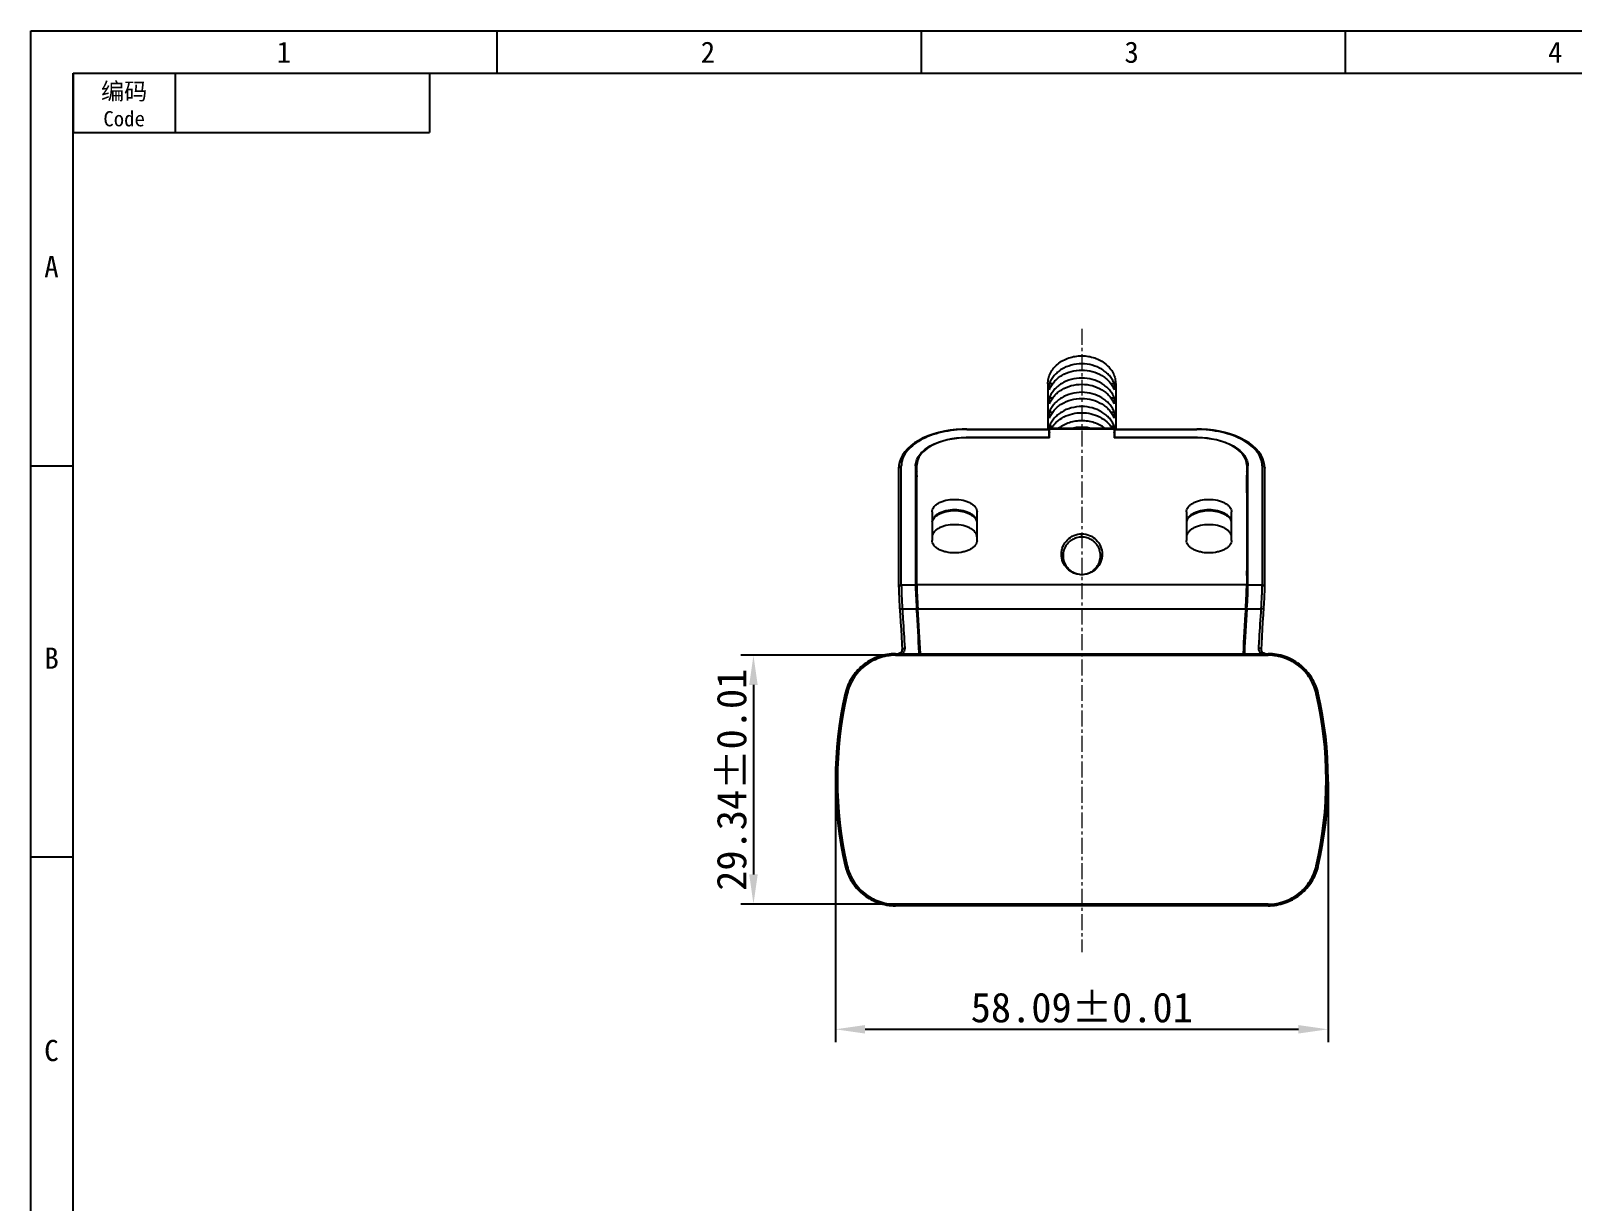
# Model space of a CAD drawing. Extents: x 5 to 415, y 5 to 292.
# Drawn here: x 5 to 186.7, y 154 to 292 of the extents above; entities that cross this region are included whole.
import ezdxf

# ---------------------------------------------------------------- set-up
doc = ezdxf.new("R2010")
doc.units = 0
doc.header["$PDMODE"] = 3
doc.header["$PDSIZE"] = 0.3125
doc.linetypes.add('CENTER', pattern=[0.6, 0.375, -0.075, 0.075, -0.075])
doc.layers.get('0').update_dxf_attribs({"linetype": 'CONTINUOUS'})
doc.layers.get('Defpoints').update_dxf_attribs({"linetype": 'CONTINUOUS'})
for name, color, linetype in [('DRW0001_DXF_FORMAT', 7, 'CONTINUOUS'), ('JCHT35K24A-上DXF_CONTINUOUS_LINE', 7, 'CONTINUOUS'), ('JCHT35K24A-下DXF_CONTINUOUS_LINE', 7, 'CONTINUOUS'), ('JCHT35K24A-按DXF_CONTINUOUS_LINE', 7, 'CONTINUOUS'), ('M7K1_DXF_CONTINUOUS_LINE', 7, 'CONTINUOUS')]:
    doc.layers.add(name, color=color, linetype=linetype)
doc.styles.get("Standard").update_dxf_attribs({"font": 'simfang.ttf'})
doc.dimstyles.get("Standard").update_dxf_attribs({"dimtxt": 3.5, "dimasz": 3.5, "dimexe": 1.5, "dimexo": 0, "dimtad": 1, "dimdsep": 46, "dimtxsty": 'Standard', "dimblk": '_ARROW_FILLED', "dimblk1": '_ARROW_FILLED', "dimblk2": '_ARROW_FILLED', "dimcen": 0.09, "dimadec": 0, "dimazin": 2, "dimtol": 1, "dimtp": 0.01, "dimtm": 0.01, "dimtfac": 1, "dimtofl": 0, "dimtmove": 0, "dimatfit": 3, "dimldrblk": '_ARROW_FILLED', "dimfxl": 1, "dimtolj": 1, "dimarcsym": 0})

# ---------------------------------------------------------------- blocks, each defined once
blk = doc.blocks.new('_ARROW_FILLED')
at = {"color": 0, "linetype": 'ByBlock'}
blk.add_solid([(0, 0), (-1, 0.143), (-1, -0.143)], dxfattribs=at)
blk = doc.blocks.new('*D10')
at = {"color": 0, "lineweight": -2, "ltscale": 5}
for p, q in [((99.86, 203.38), (99.86, 172.8)), ((157.95, 203.46), (157.95, 172.8)), ((103.36, 174.3), (154.45, 174.3))]:
    blk.add_line(p, q, dxfattribs=at)
at = {"layer": 'Defpoints', "color": 0, "linetype": 'CENTER', "lineweight": 15, "ltscale": 5}
for p in [(99.86, 203.38), (157.95, 203.46), (157.95, 174.3)]:
    blk.add_point(p, dxfattribs=at)
at = {"color": 0, "linetype": 'CENTER', "lineweight": -2, "ltscale": 5, "xscale": 3.5, "yscale": 3.5, "zscale": 3.5, "rotation": 180}
blk.add_blockref('_ARROW_FILLED', (99.86, 174.3), dxfattribs=at)
at = {"color": 0, "linetype": 'CENTER', "lineweight": -2, "ltscale": 5, "xscale": 3.5, "yscale": 3.5, "zscale": 3.5}
blk.add_blockref('_ARROW_FILLED', (157.95, 174.3), dxfattribs=at)
at = {"color": 0, "linetype": 'CENTER', "lineweight": 15, "ltscale": 5, "insert": (128.91, 176.85), "char_height": 3.5, "attachment_point": 5}
blk.add_mtext('\\A1;58.09%%p0.01', dxfattribs=at)
blk = doc.blocks.new('*D11')
at = {"color": 0, "lineweight": -2, "ltscale": 5}
for p, q in [((128.91, 218.39), (88.7, 218.39)), ((90.2, 214.89), (90.2, 192.55)), ((128.91, 189.05), (88.7, 189.05))]:
    blk.add_line(p, q, dxfattribs=at)
at = {"layer": 'Defpoints', "color": 0, "linetype": 'CENTER', "lineweight": 15, "ltscale": 5}
for p in [(128.91, 218.39), (90.2, 189.05), (128.91, 189.05)]:
    blk.add_point(p, dxfattribs=at)
at = {"color": 0, "linetype": 'CENTER', "lineweight": -2, "ltscale": 5, "xscale": 3.5, "yscale": 3.5, "zscale": 3.5}
for p, rotation in [((90.2, 218.39), 90), ((90.2, 189.05), 270)]:
    blk.add_blockref('_ARROW_FILLED', p, dxfattribs=dict(at, rotation=rotation))
at = {"color": 0, "linetype": 'CENTER', "lineweight": 15, "ltscale": 5, "insert": (87.64, 203.72), "char_height": 3.5, "attachment_point": 5, "rotation": 90}
blk.add_mtext('\\A1;29.34%%p0.01', dxfattribs=at)

msp = doc.modelspace()

# ---------------------------------------------------------------- linework, layer by layer
at = {"linetype": 'CENTER', "lineweight": 15, "ltscale": 5}
msp.add_line((128.909, 256.877), (128.909, 183.385), dxfattribs=at)
at = {"layer": 'DRW0001_DXF_FORMAT', "color": 2, "linetype": 'Continuous'}
for p, q in [((5, 5), (5, 292)), ((5, 292), (415, 292)), ((10, 287), (52, 287)), ((10, 287), (10, 280)), ((22, 287), (22, 280)), ((52, 287), (52, 280)), ((10, 280), (52, 280))]:
    msp.add_line(p, q, dxfattribs=at)
at = {"layer": 'DRW0001_DXF_FORMAT', "color": 7, "linetype": 'Continuous'}
for p, q in [((60, 287), (60, 292)), ((110, 287), (110, 292)), ((160, 287), (160, 292)), ((10, 10), (10, 287)), ((10, 287), (410, 287)), ((52, 287), (52, 280)), ((10, 280), (52, 280)), ((10, 240.7), (5, 240.7)), ((10, 194.6), (5, 194.6))]:
    msp.add_line(p, q, dxfattribs=at)
at = {"layer": 'JCHT35K24A-上DXF_CONTINUOUS_LINE', "color": 7, "linetype": 'Continuous'}
for p, q in [((125.109, 244.03), (115.276, 244.03)), ((125.109, 244.03), (125.109, 245.144)), ((125.109, 245.144), (132.709, 245.144)), ((125.109, 245.092), (132.709, 245.092)), ((132.709, 245.144), (132.709, 244.03)), ((142.541, 244.03), (132.709, 244.03)), ((109.459, 226.676), (109.459, 240.787)), ((148.359, 240.787), (148.359, 226.676)), ((111.259, 235.29), (111.259, 231.935)), ((116.559, 231.935), (116.559, 235.29)), ((141.259, 235.29), (141.259, 231.935)), ((146.559, 231.935), (146.559, 235.29)), ((128.909, 232.333), (128.909, 232.699)), ((128.909, 227.923), (128.909, 227.889)), ((148.359, 226.676), (109.459, 226.676)), ((109.583, 223.873), (148.234, 223.873))]:
    msp.add_line(p, q, dxfattribs=at)
for centre, start, end in [((107.992, 218.511), 1.99794, 2.54046), ((149.825, 218.511), 177.45954, 178.00206)]:
    msp.add_arc(centre, 1.896, start, end, dxfattribs=at)
for centre, major_axis, ratio, start_param, end_param in [((115.276, 240.787), (5.818, 0), 0.5574962, 1.5707963, 3.1415927), ((142.541, 240.787), (5.818, 0), 0.5574962, 0, 1.5707963), ((109.693, 224.189), (-0.195, 3), 0.0434784, 0.5905922, 1.6733475), ((148.124, 224.189), (0.195, 3), 0.0434784, -1.6733475, -0.5905922), ((109.217, 222.821), (-0.649, 10), 0.0434784, -2.0099874, -1.4682452), ((148.6, 222.821), (0.649, 10), 0.0434784, 1.4682452, 2.0099874)]:
    msp.add_ellipse(centre, major_axis=major_axis, ratio=ratio, start_param=start_param, end_param=end_param, dxfattribs=at)
for points, knots in [([(111.259, 235.29), (111.259, 235.388), (111.296, 235.592), (111.456, 235.876), (111.709, 236.133), (112.042, 236.355), (112.444, 236.536), (113.066, 236.719), (113.568, 236.772), (113.909, 236.772)], [0, 0, 0, 0, 0.0888564, 0.1846066, 0.2918881, 0.412609, 0.5463632, 0.6911027, 1, 1, 1, 1]), ([(113.909, 236.772), (114.249, 236.772), (114.751, 236.719), (115.373, 236.536), (115.775, 236.355), (116.109, 236.133), (116.361, 235.876), (116.521, 235.592), (116.559, 235.388), (116.559, 235.29)], [0, 0, 0, 0, 0.3088973, 0.4536368, 0.587391, 0.7081119, 0.8153934, 0.9111436, 1, 1, 1, 1]), ([(141.259, 235.29), (141.259, 235.388), (141.296, 235.592), (141.456, 235.876), (141.709, 236.133), (142.042, 236.355), (142.444, 236.536), (143.066, 236.719), (143.909, 236.807), (144.751, 236.719), (145.373, 236.536), (145.775, 236.355), (146.109, 236.133), (146.361, 235.876), (146.521, 235.592), (146.559, 235.388), (146.559, 235.29)], [0, 0, 0, 0, 0.0444241, 0.0923047, 0.1459436, 0.206304, 0.2731772, 0.3455533, 0.4999933, 0.654433, 0.7268106, 0.7936868, 0.8540508, 0.9076925, 0.9555754, 1, 1, 1, 1]), ([(116.559, 234.046), (116.559, 234.144), (116.521, 234.349), (116.361, 234.633), (116.109, 234.889), (115.775, 235.111), (115.373, 235.293), (114.751, 235.475), (113.909, 235.564), (113.066, 235.475), (112.444, 235.293), (112.042, 235.111), (111.709, 234.889), (111.456, 234.633), (111.296, 234.349), (111.259, 234.144), (111.259, 234.046)], [0, 0, 0, 0, 0.0444241, 0.0923047, 0.1459436, 0.206304, 0.2731772, 0.3455533, 0.4999933, 0.654433, 0.7268106, 0.7936868, 0.8540508, 0.9076925, 0.9555754, 1, 1, 1, 1]), ([(146.559, 234.046), (146.559, 234.144), (146.521, 234.349), (146.361, 234.633), (146.109, 234.889), (145.775, 235.111), (145.373, 235.293), (144.751, 235.475), (143.909, 235.564), (143.066, 235.475), (142.444, 235.293), (142.042, 235.111), (141.709, 234.889), (141.456, 234.633), (141.296, 234.349), (141.259, 234.144), (141.259, 234.046)], [0, 0, 0, 0, 0.0444241, 0.0923047, 0.1459436, 0.206304, 0.2731772, 0.3455533, 0.4999933, 0.654433, 0.7268106, 0.7936868, 0.8540508, 0.9076925, 0.9555754, 1, 1, 1, 1]), ([(128.909, 227.889), (128.596, 227.889), (127.964, 228.014), (127.165, 228.549), (126.63, 229.35), (126.443, 230.294), (126.63, 231.238), (127.165, 232.038), (127.964, 232.573), (128.596, 232.699), (128.909, 232.699)], [0, 0, 0, 0, 0.1249561, 0.249937, 0.3749528, 0.499993, 0.6250327, 0.7500482, 0.8750323, 1, 1, 1, 1]), ([(128.909, 232.699), (129.221, 232.699), (129.853, 232.573), (130.652, 232.038), (131.187, 231.238), (131.374, 230.294), (131.187, 229.35), (130.652, 228.549), (129.853, 228.014), (129.221, 227.889), (128.909, 227.889)], [0, 0, 0, 0, 0.1249565, 0.2499384, 0.3749565, 0.5, 0.6250435, 0.7500616, 0.8750435, 1, 1, 1, 1]), ([(113.909, 230.453), (113.568, 230.453), (113.066, 230.505), (112.444, 230.688), (112.042, 230.87), (111.709, 231.092), (111.456, 231.348), (111.296, 231.632), (111.259, 231.837), (111.259, 231.935)], [0, 0, 0, 0, 0.3088973, 0.4536368, 0.587391, 0.7081119, 0.8153934, 0.9111436, 1, 1, 1, 1]), ([(116.559, 231.935), (116.559, 231.837), (116.521, 231.632), (116.361, 231.348), (116.109, 231.092), (115.775, 230.87), (115.373, 230.688), (114.751, 230.505), (114.249, 230.453), (113.909, 230.453)], [0, 0, 0, 0, 0.0888564, 0.1846066, 0.2918881, 0.412609, 0.5463632, 0.6911027, 1, 1, 1, 1]), ([(128.909, 232.333), (128.702, 232.333), (128.313, 232.278), (127.812, 232.062), (127.429, 231.781), (127.067, 231.384), (126.78, 230.833), (126.67, 230.132), (126.778, 229.43), (127.063, 228.877), (127.426, 228.477), (127.81, 228.195), (128.312, 227.978), (128.702, 227.923), (128.909, 227.923)], [0, 0, 0, 0, 0.0898738, 0.1679448, 0.2349703, 0.2945165, 0.400629, 0.4993415, 0.5981518, 0.7045811, 0.7644169, 0.8317169, 0.910051, 1, 1, 1, 1]), ([(128.909, 227.923), (129.116, 227.923), (129.505, 227.978), (130.008, 228.195), (130.391, 228.477), (130.754, 228.877), (131.039, 229.43), (131.147, 230.132), (131.037, 230.833), (130.75, 231.384), (130.388, 231.781), (130.005, 232.062), (129.504, 232.278), (129.115, 232.333), (128.909, 232.333)], [0, 0, 0, 0, 0.0899487, 0.1682834, 0.2355837, 0.2954196, 0.401849, 0.5006596, 0.599372, 0.705484, 0.7650301, 0.8320554, 0.9101259, 1, 1, 1, 1]), ([(143.909, 230.453), (143.568, 230.453), (143.066, 230.505), (142.444, 230.688), (142.042, 230.87), (141.709, 231.092), (141.456, 231.348), (141.296, 231.632), (141.259, 231.837), (141.259, 231.935)], [0, 0, 0, 0, 0.3088973, 0.4536368, 0.587391, 0.7081119, 0.8153934, 0.9111436, 1, 1, 1, 1]), ([(146.559, 231.935), (146.559, 231.837), (146.521, 231.632), (146.361, 231.348), (146.109, 231.092), (145.775, 230.87), (145.373, 230.688), (144.751, 230.505), (144.249, 230.453), (143.909, 230.453)], [0, 0, 0, 0, 0.0888564, 0.1846066, 0.2918881, 0.412609, 0.5463632, 0.6911027, 1, 1, 1, 1])]:
    msp.add_open_spline(points, degree=3, knots=knots, dxfattribs=at)
at = {"layer": 'JCHT35K24A-下DXF_CONTINUOUS_LINE', "color": 7, "linetype": 'Continuous'}
for p, q in [((115.333, 244.03), (115.333, 244.06)), ((125.009, 244.06), (115.333, 244.06)), ((115.356, 245.01), (115.356, 245.062)), ((115.356, 245.062), (125.009, 245.062)), ((115.356, 245.01), (125.009, 245.01)), ((125.009, 245.061), (125.009, 244.03)), ((132.809, 244.03), (132.809, 245.062)), ((132.809, 245.062), (142.461, 245.062)), ((132.809, 245.01), (142.461, 245.01)), ((142.484, 244.06), (132.809, 244.06)), ((142.461, 245.062), (142.461, 245.01)), ((142.484, 244.06), (142.484, 244.03)), ((107.333, 226.422), (107.333, 240.456)), ((107.633, 226.671), (107.633, 240.705)), ((109.315, 240.705), (109.315, 226.671)), ((148.502, 226.671), (148.502, 240.705)), ((150.184, 240.705), (150.184, 226.671)), ((150.484, 226.422), (150.484, 240.456)), ((109.459, 239.176), (109.44, 239.378)), ((109.44, 239.378), (109.44, 237.537)), ((148.378, 239.378), (148.359, 239.176)), ((148.378, 237.537), (148.378, 239.378)), ((109.44, 228.364), (109.44, 227.963)), ((148.378, 227.963), (148.378, 228.364)), ((109.315, 226.671), (107.633, 226.671)), ((150.184, 226.671), (148.502, 226.671)), ((107.745, 223.869), (109.439, 223.869)), ((148.378, 223.869), (150.072, 223.869)), ((109.737, 218.7), (109.863, 218.582)), ((147.955, 218.582), (148.08, 218.7))]:
    msp.add_line(p, q, dxfattribs=at)
for points in [[(115.356, 245.062), (114.794, 245.05), (114.087, 245.004), (113.389, 244.922), (112.706, 244.806), (112.042, 244.655), (111.404, 244.47), (110.795, 244.253), (110.222, 244.005), (109.688, 243.728), (109.199, 243.423), (108.759, 243.092), (108.372, 242.737), (108.042, 242.363), (107.773, 241.974), (107.569, 241.575), (107.429, 241.171), (107.351, 240.769), (107.333, 240.456)], [(150.484, 240.456), (150.467, 240.762), (150.39, 241.164), (150.251, 241.567), (150.048, 241.967), (149.781, 242.356), (149.452, 242.731), (149.066, 243.085), (148.626, 243.417), (148.138, 243.723), (147.606, 244.001), (147.033, 244.249), (146.425, 244.467), (145.787, 244.652), (145.123, 244.804), (144.44, 244.921), (143.742, 245.003), (143.036, 245.05), (142.461, 245.062)], [(107.333, 226.422), (107.333, 226.311), (107.337, 226.096), (107.343, 225.855), (107.352, 225.592), (107.363, 225.309), (107.378, 225.011), (107.394, 224.703), (107.412, 224.388), (107.433, 224.071), (107.494, 223.158)], [(150.384, 224.059), (150.404, 224.376), (150.422, 224.691), (150.439, 225), (150.453, 225.298), (150.465, 225.582), (150.474, 225.846), (150.48, 226.088), (150.484, 226.304), (150.484, 226.422)], [(150.089, 219.089), (150.123, 219.771), (150.167, 220.603), (150.216, 221.451), (150.268, 222.309), (150.323, 223.17), (150.384, 224.059)], [(107.494, 223.158), (107.55, 222.296), (107.602, 221.439), (107.65, 220.591), (107.695, 219.759), (107.728, 219.089)], [(107.541, 218.684), (107.515, 218.665), (107.452, 218.626), (107.384, 218.597), (107.312, 218.578), (107.292, 218.575)], [(107.728, 219.089), (107.726, 219.025), (107.712, 218.942), (107.683, 218.864), (107.642, 218.792), (107.588, 218.727), (107.541, 218.684)], [(150.276, 218.684), (150.229, 218.727), (150.175, 218.792), (150.134, 218.864), (150.105, 218.942), (150.091, 219.025), (150.089, 219.089)], [(150.521, 218.575), (150.515, 218.576), (150.443, 218.594), (150.374, 218.622), (150.309, 218.659), (150.276, 218.684)]]:
    msp.add_lwpolyline(points, dxfattribs=at)
for centre, radius, start, end in [((115.333, 233.308), 10.752, 90.00004, 90.30632), ((142.484, 233.308), 10.752, 89.69394, 89.99996), ((111.317, 239.378), 1.877, 173.37782, 179.98505), ((146.498, 239.377), 1.88, 0.01746, 7.07833), ((112.313, 233.623), 4.855, 126.02479, 126.2852), ((145.504, 233.623), 4.855, 53.7148, 53.9753), ((112.196, 232.78), 5.206, 238.02744, 238.26029), ((145.621, 232.78), 5.206, 301.73971, 301.97256), ((107.839, 218.614), 1.9, 358.87019, 2.57455), ((149.979, 218.614), 1.901, 177.42595, 181.24861)]:
    msp.add_arc(centre, radius, start, end, dxfattribs=at)
for centre, major_axis, ratio, start_param, end_param in [((113.909, 183.151), (-6.491, 69.113), 0.004903, 0.8380498, 0.8648608), ((143.909, 183.151), (6.491, 69.113), 0.004903, -0.8648608, -0.8380498), ((109.549, 224.184), (-0.195, 3), 0.0434784, 0.5905922, 1.6729877), ((148.268, 224.184), (0.195, 3), 0.0434784, -1.6729877, -0.5905922), ((109.073, 222.821), (-0.649, 10), 0.0434784, -1.9984437, -1.468605), ((148.745, 222.821), (0.649, 10), 0.0434784, 1.468605, 1.9984437)]:
    msp.add_ellipse(centre, major_axis=major_axis, ratio=ratio, start_param=start_param, end_param=end_param, dxfattribs=at)
for points, knots in [([(115.356, 245.01), (114.853, 245.01), (113.86, 244.956), (112.419, 244.717), (111.089, 244.325), (109.916, 243.8), (108.945, 243.153), (108.209, 242.41), (107.813, 241.706), (107.659, 241.132), (107.633, 240.846), (107.633, 240.705)], [0, 0, 0, 0, 0.1567618, 0.3093924, 0.4541001, 0.5878169, 0.7084115, 0.8155544, 0.9110494, 0.9559838, 1, 1, 1, 1]), ([(109.315, 240.705), (109.315, 240.909), (109.389, 241.349), (109.726, 241.983), (110.294, 242.581), (111.071, 243.106), (112.017, 243.532), (113.422, 243.938), (114.537, 244.056), (115.275, 244.06)], [0, 0, 0, 0, 0.0825886, 0.1762741, 0.285531, 0.4117415, 0.5524333, 0.702055, 1, 1, 1, 1]), ([(150.184, 240.705), (150.184, 240.846), (150.158, 241.132), (150.004, 241.706), (149.608, 242.41), (148.872, 243.153), (147.901, 243.8), (146.729, 244.325), (145.398, 244.717), (143.957, 244.956), (142.964, 245.01), (142.461, 245.01)], [0, 0, 0, 0, 0.0440162, 0.0889506, 0.1844456, 0.2915885, 0.4121831, 0.5458999, 0.6906076, 0.8432382, 1, 1, 1, 1]), ([(142.542, 244.06), (143.28, 244.056), (144.396, 243.938), (145.8, 243.532), (146.746, 243.106), (147.523, 242.581), (148.091, 241.983), (148.428, 241.349), (148.502, 240.909), (148.502, 240.705)], [0, 0, 0, 0, 0.2979443, 0.4475661, 0.5882581, 0.7144688, 0.8237259, 0.9174114, 1, 1, 1, 1]), ([(107.333, 240.456), (107.333, 240.488), (107.35, 240.556), (107.42, 240.64), (107.52, 240.693), (107.596, 240.705), (107.633, 240.705)], [0, 0, 0, 0, 0.221776, 0.4738147, 0.7427096, 1, 1, 1, 1]), ([(109.453, 240.093), (109.407, 239.976), (109.338, 239.741), (109.315, 239.496), (109.315, 239.378)], [0, 0, 0, 0, 0.5155206, 1, 1, 1, 1]), ([(148.502, 239.378), (148.502, 239.496), (148.479, 239.739), (148.411, 239.974), (148.365, 240.091)], [0, 0, 0, 0, 0.48455, 1, 1, 1, 1]), ([(150.184, 240.705), (150.221, 240.705), (150.297, 240.693), (150.397, 240.64), (150.467, 240.556), (150.484, 240.488), (150.484, 240.456)], [0, 0, 0, 0, 0.2572781, 0.5261646, 0.7782086, 1, 1, 1, 1]), ([(111.276, 234.13), (111.294, 234.222), (111.366, 234.41), (111.555, 234.661), (111.82, 234.887), (112.28, 235.158), (112.986, 235.385), (113.592, 235.444), (113.909, 235.444)], [0, 0, 0, 0, 0.0898579, 0.1883803, 0.2984419, 0.420775, 0.697168, 1, 1, 1, 1]), ([(113.909, 235.444), (114.225, 235.444), (114.832, 235.385), (115.537, 235.158), (115.998, 234.887), (116.262, 234.661), (116.451, 234.41), (116.523, 234.222), (116.541, 234.13)], [0, 0, 0, 0, 0.302832, 0.5792249, 0.7015581, 0.8116197, 0.9101421, 1, 1, 1, 1]), ([(141.278, 234.144), (141.299, 234.235), (141.373, 234.421), (141.563, 234.67), (141.829, 234.894), (142.288, 235.161), (142.991, 235.385), (143.908, 235.475), (144.826, 235.386), (145.529, 235.161), (145.988, 234.894), (146.253, 234.67), (146.444, 234.421), (146.518, 234.235), (146.539, 234.144)], [0, 0, 0, 0, 0.0449998, 0.094375, 0.1495045, 0.2107161, 0.3488243, 0.4999665, 0.6511139, 0.7892406, 0.8504652, 0.9056074, 0.9549935, 1, 1, 1, 1]), ([(113.909, 233.786), (113.568, 233.786), (113.066, 233.734), (112.444, 233.551), (112.042, 233.369), (111.709, 233.147), (111.456, 232.891), (111.296, 232.607), (111.259, 232.402), (111.259, 232.304)], [0, 0, 0, 0, 0.3088973, 0.4536368, 0.587391, 0.7081119, 0.8153934, 0.9111436, 1, 1, 1, 1]), ([(116.559, 232.304), (116.559, 232.402), (116.521, 232.607), (116.361, 232.891), (116.109, 233.147), (115.775, 233.369), (115.373, 233.551), (114.751, 233.734), (114.249, 233.786), (113.909, 233.786)], [0, 0, 0, 0, 0.0888564, 0.1846066, 0.2918881, 0.412609, 0.5463632, 0.6911027, 1, 1, 1, 1]), ([(146.559, 232.304), (146.559, 232.402), (146.521, 232.607), (146.361, 232.891), (146.109, 233.147), (145.775, 233.369), (145.373, 233.551), (144.751, 233.734), (143.909, 233.822), (143.066, 233.734), (142.444, 233.551), (142.042, 233.369), (141.709, 233.147), (141.456, 232.891), (141.296, 232.607), (141.259, 232.402), (141.259, 232.304)], [0, 0, 0, 0, 0.0444246, 0.0923055, 0.1459445, 0.2063047, 0.2731772, 0.3455527, 0.4999926, 0.6544324, 0.7268096, 0.7936856, 0.8540497, 0.9076917, 0.9555749, 1, 1, 1, 1]), ([(148.359, 227.808), (148.362, 227.863), (148.371, 228.049), (148.378, 228.234), (148.378, 228.364)], [0, 0, 0, 0, 0.3005159, 1, 1, 1, 1]), ([(107.633, 226.671), (107.596, 226.671), (107.52, 226.659), (107.42, 226.607), (107.349, 226.523), (107.333, 226.454), (107.333, 226.423)], [0, 0, 0, 0, 0.2572854, 0.5261282, 0.778261, 1, 1, 1, 1]), ([(107.633, 226.671), (107.633, 226.491), (107.64, 226.084), (107.672, 225.15), (107.712, 224.396), (107.745, 223.869)], [0, 0, 0, 0, 0.1924422, 0.4351046, 1, 1, 1, 1]), ([(150.072, 223.869), (150.105, 224.396), (150.145, 225.15), (150.177, 226.084), (150.184, 226.491), (150.184, 226.671)], [0, 0, 0, 0, 0.5648954, 0.8075578, 1, 1, 1, 1]), ([(150.484, 226.423), (150.484, 226.454), (150.468, 226.523), (150.397, 226.607), (150.297, 226.659), (150.221, 226.671), (150.184, 226.671)], [0, 0, 0, 0, 0.2217245, 0.4738518, 0.7427028, 1, 1, 1, 1]), ([(107.446, 223.88), (107.446, 223.878), (107.454, 223.872), (107.471, 223.869), (107.499, 223.866), (107.555, 223.863), (107.639, 223.863), (107.708, 223.867), (107.745, 223.869)], [0, 0, 0, 0, 0.0252864, 0.0817345, 0.1756312, 0.3050377, 0.6392202, 1, 1, 1, 1]), ([(107.745, 223.869), (107.773, 223.475), (107.88, 221.923), (107.97, 220.37), (108.028, 219.212)], [0, 0, 0, 0, 0.2542959, 1, 1, 1, 1]), ([(149.79, 219.212), (149.808, 219.588), (149.89, 221.141), (149.988, 222.694), (150.072, 223.869)], [0, 0, 0, 0, 0.2421913, 1, 1, 1, 1]), ([(150.372, 223.88), (150.371, 223.878), (150.363, 223.872), (150.346, 223.869), (150.318, 223.866), (150.262, 223.863), (150.179, 223.863), (150.109, 223.867), (150.072, 223.869)], [0, 0, 0, 0, 0.0252231, 0.0818387, 0.1759867, 0.3050388, 0.6392265, 1, 1, 1, 1]), ([(107.541, 218.684), (107.548, 218.69), (107.567, 218.691), (107.591, 218.682), (107.627, 218.665), (107.674, 218.63), (107.71, 218.596), (107.728, 218.577)], [0, 0, 0, 0, 0.1271602, 0.2224525, 0.3425707, 0.6467977, 1, 1, 1, 1]), ([(107.728, 219.089), (107.727, 219.104), (107.744, 219.13), (107.777, 219.154), (107.833, 219.181), (107.918, 219.202), (107.99, 219.21), (108.028, 219.212)], [0, 0, 0, 0, 0.1344964, 0.2364162, 0.36374, 0.6746074, 1, 1, 1, 1]), ([(108.028, 219.212), (108.033, 219.092), (107.984, 218.845), (107.824, 218.651), (107.728, 218.577)], [0, 0, 0, 0, 0.4957635, 1, 1, 1, 1]), ([(150.089, 218.577), (149.993, 218.651), (149.834, 218.845), (149.784, 219.092), (149.79, 219.212)], [0, 0, 0, 0, 0.5042365, 1, 1, 1, 1]), ([(150.089, 219.089), (150.09, 219.104), (150.073, 219.13), (150.04, 219.154), (149.984, 219.181), (149.899, 219.202), (149.827, 219.21), (149.79, 219.212)], [0, 0, 0, 0, 0.1344859, 0.2361746, 0.3638115, 0.6746443, 1, 1, 1, 1]), ([(150.276, 218.684), (150.269, 218.689), (150.24, 218.69), (150.197, 218.669), (150.144, 218.63), (150.107, 218.596), (150.089, 218.577)], [0, 0, 0, 0, 0.1287637, 0.3411599, 0.645711, 1, 1, 1, 1])]:
    msp.add_open_spline(points, degree=3, knots=knots, dxfattribs=at)
at = {"layer": 'JCHT35K24A-按DXF_CONTINUOUS_LINE', "color": 7, "linetype": 'Continuous'}
for p, q in [((106.93, 218.392), (106.93, 218.575)), ((106.93, 218.575), (150.887, 218.575)), ((150.887, 218.534), (106.93, 218.534)), ((106.93, 218.392), (150.887, 218.392)), ((150.887, 218.575), (150.887, 218.392)), ((101.019, 213.87), (101.06, 213.86)), ((156.798, 213.87), (156.758, 213.86)), ((101.019, 193.573), (101.06, 193.582)), ((156.798, 193.573), (156.758, 193.582)), ((150.887, 189.05), (106.93, 189.05)), ((106.93, 188.867), (106.93, 189.05)), ((150.887, 189.05), (150.887, 188.867)), ((106.93, 188.909), (150.887, 188.909)), ((150.887, 188.867), (106.93, 188.867))]:
    msp.add_line(p, q, dxfattribs=at)
for centre, radius, start, end in [((144.932, 203.721), 45.071, 166.98712, 193.01288), ((144.939, 203.721), 45.035, 166.98928, 193.01072), ((145.295, 203.721), 45.192, 167.04225, 192.95775), ((107.046, 212.476), 6.186, 164.13991, 166.98282), ((112.522, 203.721), 45.192, 347.04225, 12.95775), ((150.771, 212.476), 6.186, 13.01718, 15.86006), ((112.878, 203.721), 45.035, 346.98928, 13.01072), ((112.885, 203.721), 45.071, 346.98712, 13.01288), ((107.047, 194.966), 6.187, 193.01742, 195.8598), ((150.77, 194.966), 6.187, 344.13997, 346.98258)]:
    msp.add_arc(centre, radius, start, end, dxfattribs=at)
for points, knots in [([(101.06, 213.86), (101.135, 214.186), (101.339, 214.825), (101.801, 215.719), (102.405, 216.527), (103.139, 217.226), (103.981, 217.795), (104.913, 218.216), (105.905, 218.476), (106.588, 218.534), (106.93, 218.534)], [0, 0, 0, 0, 0.1239023, 0.2474131, 0.3718064, 0.4961214, 0.6214471, 0.7470609, 0.8734048, 1, 1, 1, 1]), ([(106.93, 218.575), (106.599, 218.575), (105.937, 218.522), (104.973, 218.279), (104.064, 217.886), (103.235, 217.352), (102.506, 216.696), (101.893, 215.933), (101.41, 215.086), (101.184, 214.477), (101.096, 214.167)], [0, 0, 0, 0, 0.1265849, 0.2528726, 0.3786185, 0.503882, 0.6284417, 0.7527082, 0.8765429, 1, 1, 1, 1]), ([(106.93, 218.392), (106.6, 218.392), (105.938, 218.336), (104.979, 218.084), (104.078, 217.675), (103.264, 217.122), (102.555, 216.443), (101.971, 215.659), (101.524, 214.791), (101.327, 214.171), (101.254, 213.855)], [0, 0, 0, 0, 0.1263943, 0.2525656, 0.3780596, 0.5033351, 0.6276786, 0.7521792, 0.8758664, 1, 1, 1, 1]), ([(156.722, 214.167), (156.633, 214.477), (156.407, 215.086), (155.924, 215.933), (155.312, 216.696), (154.582, 217.352), (153.753, 217.886), (152.844, 218.279), (151.88, 218.522), (151.218, 218.575), (150.887, 218.575)], [0, 0, 0, 0, 0.1234571, 0.2472918, 0.3715583, 0.496118, 0.6213815, 0.7471274, 0.8734151, 1, 1, 1, 1]), ([(150.887, 218.534), (151.229, 218.534), (151.912, 218.476), (152.904, 218.216), (153.836, 217.795), (154.678, 217.226), (155.412, 216.527), (156.016, 215.719), (156.479, 214.825), (156.682, 214.186), (156.758, 213.86)], [0, 0, 0, 0, 0.1265952, 0.2529391, 0.3785529, 0.5038786, 0.6281936, 0.7525869, 0.8760977, 1, 1, 1, 1]), ([(156.563, 213.855), (156.49, 214.171), (156.293, 214.791), (155.846, 215.659), (155.263, 216.443), (154.553, 217.122), (153.739, 217.675), (152.838, 218.084), (151.879, 218.336), (151.218, 218.392), (150.887, 218.392)], [0, 0, 0, 0, 0.1241336, 0.2478208, 0.3723214, 0.4966649, 0.6219404, 0.7474344, 0.8736057, 1, 1, 1, 1]), ([(101.254, 213.855), (101.231, 213.86), (101.187, 213.868), (101.128, 213.874), (101.088, 213.873), (101.067, 213.868), (101.061, 213.863), (101.06, 213.86)], [0, 0, 0, 0, 0.3533437, 0.6741032, 0.8927013, 0.9588711, 1, 1, 1, 1]), ([(156.758, 213.86), (156.757, 213.863), (156.75, 213.868), (156.73, 213.873), (156.689, 213.874), (156.63, 213.868), (156.586, 213.86), (156.563, 213.855)], [0, 0, 0, 0, 0.0411289, 0.1072987, 0.3258968, 0.6466563, 1, 1, 1, 1]), ([(101.254, 193.588), (101.231, 193.583), (101.188, 193.574), (101.127, 193.569), (101.087, 193.569), (101.062, 193.576), (101.06, 193.582)], [0, 0, 0, 0, 0.3523106, 0.6753436, 0.8980173, 1, 1, 1, 1]), ([(106.93, 188.909), (106.588, 188.909), (105.904, 188.967), (104.912, 189.227), (103.981, 189.648), (103.139, 190.216), (102.406, 190.914), (101.802, 191.722), (101.339, 192.616), (101.135, 193.256), (101.06, 193.582)], [0, 0, 0, 0, 0.1266734, 0.2532638, 0.3785774, 0.5037866, 0.6280117, 0.7521811, 0.8759994, 1, 1, 1, 1]), ([(101.096, 193.275), (101.184, 192.965), (101.411, 192.355), (101.894, 191.508), (102.507, 190.746), (103.236, 190.09), (104.064, 189.557), (104.972, 189.164), (105.936, 188.921), (106.599, 188.867), (106.93, 188.867)], [0, 0, 0, 0, 0.1235792, 0.2477187, 0.3716898, 0.4962007, 0.6213257, 0.7467811, 0.8733392, 1, 1, 1, 1]), ([(101.254, 193.588), (101.327, 193.272), (101.524, 192.65), (101.972, 191.782), (102.556, 190.998), (103.264, 190.32), (104.078, 189.768), (104.978, 189.359), (105.937, 189.107), (106.599, 189.05), (106.93, 189.05)], [0, 0, 0, 0, 0.1242321, 0.2482271, 0.3725034, 0.496757, 0.621916, 0.7471101, 0.8735276, 1, 1, 1, 1]), ([(150.887, 189.05), (151.218, 189.05), (151.88, 189.107), (152.839, 189.359), (153.739, 189.768), (154.553, 190.32), (155.261, 190.998), (155.845, 191.782), (156.293, 192.65), (156.49, 193.272), (156.563, 193.588)], [0, 0, 0, 0, 0.1264724, 0.2528899, 0.378084, 0.503243, 0.6274966, 0.7517729, 0.8757679, 1, 1, 1, 1]), ([(156.758, 193.582), (156.682, 193.256), (156.478, 192.616), (156.015, 191.722), (155.411, 190.914), (154.678, 190.216), (153.836, 189.648), (152.906, 189.227), (151.913, 188.967), (151.229, 188.909), (150.887, 188.909)], [0, 0, 0, 0, 0.1240006, 0.2478189, 0.3719883, 0.4962134, 0.6214226, 0.7467362, 0.8733266, 1, 1, 1, 1]), ([(150.887, 188.867), (151.218, 188.867), (151.881, 188.921), (152.845, 189.164), (153.753, 189.557), (154.581, 190.09), (155.31, 190.746), (155.923, 191.508), (156.406, 192.355), (156.633, 192.965), (156.722, 193.275)], [0, 0, 0, 0, 0.1266608, 0.2532189, 0.3786743, 0.5037993, 0.6283102, 0.7522813, 0.8764208, 1, 1, 1, 1]), ([(156.758, 193.582), (156.755, 193.576), (156.73, 193.569), (156.69, 193.569), (156.629, 193.574), (156.586, 193.583), (156.563, 193.588)], [0, 0, 0, 0, 0.1019827, 0.3246564, 0.6476894, 1, 1, 1, 1])]:
    msp.add_open_spline(points, degree=3, knots=knots, dxfattribs=at)
at = {"layer": 'M7K1_DXF_CONTINUOUS_LINE', "color": 7, "linetype": 'Continuous'}
for p, q in [((124.909, 250.377), (124.909, 245.062)), ((125.093, 249.695), (125.093, 250.421)), ((125.093, 250.421), (125.492, 250.421)), ((132.325, 250.421), (132.724, 250.421)), ((132.724, 250.421), (132.724, 249.695)), ((132.909, 250.377), (132.909, 245.062)), ((125.093, 248.017), (125.093, 248.744)), ((125.093, 248.744), (125.492, 248.744)), ((132.325, 248.744), (132.724, 248.744)), ((132.724, 248.744), (132.724, 248.017)), ((125.093, 246.339), (125.093, 247.066)), ((125.093, 247.066), (125.492, 247.066)), ((125.093, 244.662), (125.093, 245.389)), ((125.093, 245.389), (125.492, 245.389)), ((132.325, 247.066), (132.724, 247.066)), ((132.325, 245.389), (132.724, 245.389)), ((132.724, 247.066), (132.724, 246.339)), ((132.724, 245.389), (132.724, 244.662)), ((125.109, 244.523), (125.009, 244.523)), ((132.809, 244.523), (132.709, 244.523))]:
    msp.add_line(p, q, dxfattribs=at)
for centre, start, end in [((127.818, 243.628), 158.45586, 159.22596), ((129.999, 243.628), 20.77404, 21.54392)]:
    msp.add_arc(centre, 2.915, start, end, dxfattribs=at)
for points, knots in [([(124.909, 250.377), (124.909, 250.594), (124.961, 251.034), (125.194, 251.663), (125.569, 252.241), (126.072, 252.746), (126.682, 253.158), (127.376, 253.463), (128.128, 253.651), (128.909, 253.715), (129.689, 253.651), (130.441, 253.463), (131.135, 253.158), (131.745, 252.746), (132.248, 252.241), (132.624, 251.663), (132.856, 251.034), (132.909, 250.594), (132.909, 250.377)], [0, 0, 0, 0, 0.0566597, 0.1142655, 0.1735893, 0.2350823, 0.2988409, 0.3646225, 0.4319112, 0.5000013, 0.5680912, 0.6353792, 0.7011598, 0.7649175, 0.8264098, 0.8857335, 0.9433396, 1, 1, 1, 1]), ([(132.724, 250.421), (132.66, 250.59), (132.499, 250.92), (132.169, 251.371), (131.759, 251.773), (131.111, 252.235), (130.156, 252.635), (128.909, 252.797), (127.662, 252.635), (126.706, 252.235), (126.058, 251.773), (125.648, 251.371), (125.318, 250.92), (125.157, 250.59), (125.093, 250.421)], [0, 0, 0, 0, 0.0571471, 0.1158167, 0.1762331, 0.2384451, 0.3672681, 0.4999996, 0.6327306, 0.7615532, 0.8237655, 0.8841823, 0.9428525, 1, 1, 1, 1]), ([(125.093, 249.695), (125.157, 249.863), (125.318, 250.193), (125.648, 250.644), (126.058, 251.046), (126.706, 251.508), (127.662, 251.908), (128.909, 252.07), (130.156, 251.908), (131.111, 251.508), (131.759, 251.046), (132.169, 250.644), (132.499, 250.193), (132.66, 249.863), (132.724, 249.695)], [0, 0, 0, 0, 0.0571471, 0.1158167, 0.1762331, 0.2384451, 0.3672681, 0.4999996, 0.6327306, 0.7615532, 0.8237655, 0.8841823, 0.9428525, 1, 1, 1, 1]), ([(132.724, 248.744), (132.66, 248.912), (132.499, 249.243), (132.169, 249.694), (131.759, 250.095), (131.111, 250.557), (130.156, 250.958), (128.909, 251.12), (127.662, 250.958), (126.706, 250.557), (126.058, 250.095), (125.648, 249.694), (125.318, 249.243), (125.157, 248.912), (125.093, 248.744)], [0, 0, 0, 0, 0.0571471, 0.1158167, 0.1762331, 0.2384451, 0.3672681, 0.4999996, 0.6327306, 0.7615532, 0.8237655, 0.8841823, 0.9428525, 1, 1, 1, 1]), ([(125.093, 248.017), (125.157, 248.185), (125.318, 248.516), (125.648, 248.967), (126.058, 249.368), (126.706, 249.83), (127.662, 250.231), (128.909, 250.393), (130.156, 250.231), (131.111, 249.83), (131.759, 249.368), (132.169, 248.967), (132.499, 248.516), (132.66, 248.185), (132.724, 248.017)], [0, 0, 0, 0, 0.0571471, 0.1158167, 0.1762331, 0.2384451, 0.3672681, 0.4999996, 0.6327306, 0.7615532, 0.8237655, 0.8841823, 0.9428525, 1, 1, 1, 1]), ([(132.724, 247.066), (132.66, 247.235), (132.499, 247.565), (132.169, 248.016), (131.759, 248.418), (131.111, 248.879), (130.156, 249.28), (128.909, 249.442), (127.662, 249.28), (126.706, 248.879), (126.058, 248.418), (125.648, 248.016), (125.318, 247.565), (125.157, 247.235), (125.093, 247.066)], [0, 0, 0, 0, 0.0571471, 0.1158167, 0.1762331, 0.2384451, 0.3672681, 0.4999996, 0.6327306, 0.7615532, 0.8237655, 0.8841823, 0.9428525, 1, 1, 1, 1]), ([(125.093, 246.339), (125.157, 246.508), (125.318, 246.838), (125.648, 247.289), (126.058, 247.691), (126.706, 248.153), (127.662, 248.553), (128.909, 248.715), (130.156, 248.553), (131.111, 248.153), (131.759, 247.691), (132.169, 247.289), (132.499, 246.838), (132.66, 246.508), (132.724, 246.339)], [0, 0, 0, 0, 0.0571471, 0.1158167, 0.1762331, 0.2384451, 0.3672681, 0.4999996, 0.6327306, 0.7615532, 0.8237655, 0.8841823, 0.9428525, 1, 1, 1, 1]), ([(132.724, 245.389), (132.66, 245.557), (132.499, 245.887), (132.169, 246.338), (131.759, 246.74), (131.111, 247.202), (130.156, 247.603), (128.909, 247.765), (127.662, 247.603), (126.706, 247.202), (126.058, 246.74), (125.648, 246.338), (125.318, 245.887), (125.157, 245.557), (125.093, 245.389)], [0, 0, 0, 0, 0.0571471, 0.1158167, 0.1762331, 0.2384451, 0.3672681, 0.4999996, 0.6327306, 0.7615532, 0.8237655, 0.8841823, 0.9428525, 1, 1, 1, 1]), ([(125.327, 245.144), (125.411, 245.283), (125.602, 245.551), (126.068, 246.038), (126.796, 246.533), (127.812, 246.9), (128.909, 247.025), (130.005, 246.9), (131.021, 246.533), (131.749, 246.038), (132.215, 245.551), (132.406, 245.283), (132.49, 245.144)], [0, 0, 0, 0, 0.0578594, 0.117212, 0.2402759, 0.3686319, 0.4999995, 0.6313667, 0.7597222, 0.8827868, 0.9421398, 1, 1, 1, 1]), ([(131.633, 245.145), (131.447, 245.288), (131.043, 245.544), (130.373, 245.823), (129.654, 245.994), (128.908, 246.052), (128.163, 245.994), (127.444, 245.823), (126.774, 245.544), (126.37, 245.288), (126.184, 245.145)], [0, 0, 0, 0, 0.1207041, 0.2449429, 0.3717845, 0.5000021, 0.6282192, 0.7550595, 0.8792969, 1, 1, 1, 1]), ([(127.684, 245.146), (128.082, 245.252), (128.909, 245.359), (129.736, 245.252), (130.134, 245.146)], [0, 0, 0, 0, 0.500002, 1, 1, 1, 1])]:
    msp.add_open_spline(points, degree=3, knots=knots, dxfattribs=at)

# ---------------------------------------------------------------- texts
at = {"layer": 'DRW0001_DXF_FORMAT', "color": 2, "linetype": 'Continuous'}
for s, insert, char_height, width, attachment_point in [('1', (33.983, 290.734), 2.5, 1.83594, 1), ('2', (83.983, 290.734), 2.5, 1.83594, 1), ('3', (133.933, 290.734), 2.5, 1.83594, 1), ('4', (183.883, 290.734), 2.5, 1.83594, 1), ('编码\\P\\H1.8;Code', (16, 285.875), 2, 5.85938, 2), ('A', (6.581, 265.458), 2.5, 1.83594, 1), ('B', (6.598, 219.3), 2.5, 1.83594, 1), ('C', (6.581, 173.05), 2.5, 1.83594, 1)]:
    msp.add_mtext(s, dxfattribs=dict(at, insert=insert, char_height=char_height, width=width, attachment_point=attachment_point))

# ---------------------------------------------------------------- dimensions: what is measured, and where the dimension line sits
at = {"lineweight": 15, "ltscale": 5}
dim = msp.add_linear_dim(base=(90.199, 189.05), p1=(128.909, 218.392), p2=(128.909, 189.05), angle=90, dimstyle='Standard', dxfattribs=at)
dim.commit()
dim.dimension.update_dxf_attribs({"geometry": '*D11', "text_midpoint": (87.644, 203.721)})
dim = msp.add_linear_dim(base=(157.955, 174.296), p1=(99.863, 203.384), p2=(157.955, 203.457), dimstyle='Standard', dxfattribs=at)
dim.commit()
dim.dimension.update_dxf_attribs({"geometry": '*D10', "text_midpoint": (128.909, 176.851)})

doc.saveas('drawing.dxf')
